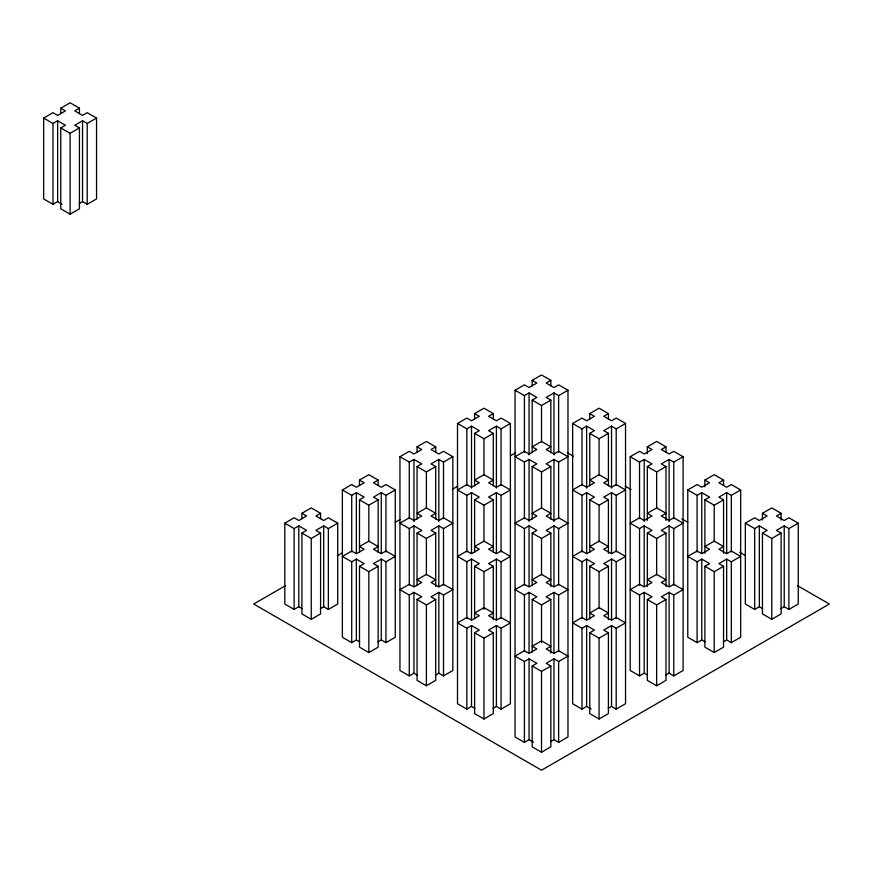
<?xml version="1.0" encoding="UTF-8"?>
<svg xmlns="http://www.w3.org/2000/svg" width="873" height="873" viewBox="0 0 873 873"><rect width="100%" height="100%" fill="white"/><g stroke="black" fill="none" stroke-linecap="round" stroke-linejoin="round"><path stroke-width="1.31" d="M62.103 204.173L57.651 201.608L52.98 204.304L43.65 198.913L43.65 118.062L52.98 112.682L57.651 115.378L65.431 110.882L60.761 108.187L60.761 113.577M60.761 108.187L70.102 102.796L79.432 108.187L79.432 113.577M43.65 118.062L52.98 123.453L57.651 120.758L65.431 125.254L60.761 127.949L60.761 208.789L70.102 214.18L79.432 208.789L79.432 127.949L74.762 125.254L82.542 120.758L87.213 123.453L96.554 118.062L96.554 198.913L87.213 204.304L82.542 201.608L79.214 203.529M79.432 108.187L74.762 110.882L82.542 115.378L87.213 112.682L96.554 118.062M60.761 127.949L70.102 133.34L79.432 127.949M302.145 608.645L298.806 606.724L294.136 609.419L284.805 604.029L284.805 523.178L294.136 517.787L298.806 520.483L306.587 515.998L301.916 513.302L301.916 518.693M301.916 513.302L311.257 507.911L320.587 513.302L320.587 518.693M359.709 641.884L356.37 639.953L351.71 642.648L342.369 637.257L342.369 489.949L351.71 484.559L356.37 487.254L364.15 482.758L359.49 480.063L359.49 485.453M359.49 480.063L368.821 474.672L378.151 480.063L378.151 485.453M417.272 675.113L413.944 673.192L409.273 675.888L399.943 670.497L399.943 456.71L409.273 451.319L413.944 454.015L421.724 449.53L417.054 446.834L417.054 452.214M417.054 446.834L426.384 441.443L435.725 446.834L435.725 452.214M474.836 708.352L471.507 706.432L466.837 709.127L457.507 703.736L457.507 423.47L466.837 418.08L471.507 420.775L479.288 416.29L474.617 413.595L474.617 418.985M474.617 413.595L483.958 408.204L493.289 413.595L493.289 418.985M533.523 742.225L529.071 739.66L524.4 742.356L515.07 736.965L515.07 390.242L524.4 384.851L529.071 387.547L536.851 383.051L532.181 380.355L532.181 385.746M532.181 380.355L541.522 374.964L550.852 380.355L550.852 385.746M284.805 523.178L294.136 528.569L298.806 525.873L306.587 530.369L301.916 533.065L301.916 613.905L311.257 619.295L320.587 613.905L320.587 533.065L315.917 530.369L323.697 525.873L328.368 528.569L337.709 523.178L337.709 604.029L328.368 609.419L323.697 606.724L320.369 608.645M320.587 513.302L315.917 515.998L323.697 520.483L328.368 517.787L337.709 523.178M342.369 489.949L351.71 495.34L356.37 492.645L364.15 497.13L359.49 499.825L359.49 552.38M378.151 480.063L373.491 482.758L381.272 487.254L385.931 484.559L395.273 489.949L395.273 637.257L385.931 642.648L381.272 639.953L377.933 641.884M399.943 456.71L409.273 462.101L413.944 459.405L421.724 463.901L417.054 466.586L417.054 519.14M435.725 446.834L431.055 449.53L438.835 454.015L443.506 451.319L452.836 456.71L452.836 670.497L443.506 675.888L438.835 673.192L435.496 675.113M457.507 423.47L466.837 428.861L471.507 426.166L479.288 430.662L474.617 433.357L474.617 485.901M493.289 413.595L488.618 416.29L496.399 420.775L501.069 418.08L510.399 423.47L510.399 703.736L501.069 709.127L496.399 706.432L493.07 708.352M515.07 390.242L524.4 395.633L529.071 392.937L536.851 397.422L532.181 400.118L532.181 452.672M550.852 380.355L546.182 383.051L553.962 387.547L558.633 384.851L567.974 390.242L567.974 736.965L558.633 742.356L553.962 739.66L550.634 741.592M395.273 489.949L385.931 495.34L381.272 492.645L373.491 497.13L378.151 499.825L378.151 552.38M452.836 456.71L443.506 462.101L438.835 459.405L431.055 463.901L435.725 466.586L435.725 519.14M510.399 423.47L501.069 428.861L496.399 426.166L488.618 430.662L493.289 433.357L493.289 485.901M567.974 390.242L558.633 395.633L553.962 392.937L546.182 397.422L550.852 400.118L550.852 452.672M301.916 533.065L311.257 538.455L320.587 533.065M359.49 499.825L368.821 505.216L378.151 499.825M417.054 466.586L426.384 471.977L435.725 466.586M474.617 433.357L483.958 438.748L493.289 433.357M532.181 400.118L541.522 405.509L550.852 400.118M285.536 585.641L253.694 604.029L541.522 770.204L829.35 604.029L797.496 585.641M337.447 555.675L342.161 552.947M395.24 522.294L399.965 519.577M453.043 488.924L457.768 486.206M510.847 455.553L515.572 452.836M591.086 708.996L586.634 706.432L581.975 709.127L572.633 703.736L572.633 423.47L581.975 418.08L586.634 420.775L594.415 416.29L589.755 413.595L589.755 418.985M589.755 413.595L599.085 408.204L608.416 413.595L608.416 418.985M351.71 561.808L356.37 559.113L364.15 563.598L359.49 566.293L359.49 647.144L368.821 652.535L378.151 647.144L378.151 566.293L373.491 563.598L381.272 559.113L385.931 561.808L395.273 556.417L385.931 551.027L381.272 553.722L373.491 549.226L378.151 546.531L368.821 541.151L359.49 546.531L364.15 549.226L356.37 553.722L351.71 551.027L342.369 556.417L351.71 561.808L351.71 642.648M435.725 586.503L435.725 533.065L431.055 530.369L438.835 525.873L443.506 528.569L452.836 523.178L443.506 517.787L438.835 520.483L431.055 515.998L435.725 513.302L426.384 507.911L417.054 513.302L421.724 515.998L413.944 520.483L409.273 517.787L399.943 523.178L409.273 528.569L413.944 525.873L421.724 530.369L417.054 533.065L417.054 585.608M493.289 552.38L493.289 499.825L488.618 497.13L496.399 492.645L501.069 495.34L510.399 489.949L501.069 484.559L496.399 487.254L488.618 482.758L493.289 480.063L483.958 474.672L474.617 480.063L479.288 482.758L471.507 487.254L466.837 484.559L457.507 489.949L466.837 495.34L471.507 492.645L479.288 497.13L474.617 499.825L474.617 552.38M550.852 519.14L550.852 466.586L546.182 463.901L553.962 459.405L558.633 462.101L567.974 456.71L558.633 451.319L553.962 454.015L546.182 449.53L550.852 446.834L541.522 441.443L532.181 446.834L536.851 449.53L529.071 454.015L524.4 451.319L515.07 456.71L524.4 462.101L529.071 459.405L536.851 463.901L532.181 466.586L532.181 519.14M572.633 423.47L581.975 428.861L586.634 426.166L594.415 430.662L589.755 433.357L589.755 485.901M608.416 413.595L603.756 416.29L611.537 420.775L616.196 418.08L625.537 423.47L625.537 703.736L616.196 709.127L611.537 706.432L608.197 708.352M625.537 423.47L616.196 428.861L611.537 426.166L603.756 430.662L608.416 433.357L608.416 485.901M359.49 566.293L368.821 571.684L378.151 566.293M417.054 533.065L426.384 538.455L435.725 533.065M474.617 499.825L483.958 505.216L493.289 499.825M532.181 466.586L541.522 471.977L550.852 466.586M589.755 433.357L599.085 438.748L608.416 433.357M647.537 675.113L644.209 673.192L639.538 675.888L630.197 670.497L630.197 456.71L639.538 451.319L644.209 454.015L651.989 449.53L647.319 446.834L647.319 453.567M647.319 446.834L656.649 441.443L665.99 446.834L665.99 452.214M409.273 595.037L413.944 592.352L421.724 596.837L417.054 599.533L417.054 680.373L426.384 685.763L435.725 680.373L435.725 599.533L431.055 596.837L438.835 592.352L443.506 595.037L452.836 589.657L443.506 584.266L438.835 586.962L431.055 582.466L435.725 579.77L426.384 574.379L417.054 579.77L421.724 582.466L413.944 586.962L409.273 584.266L399.943 589.657L409.273 595.037L409.273 675.888M493.289 619.743L493.289 566.293L488.618 563.598L496.399 559.113L501.069 561.808L510.399 556.417L501.069 551.027L496.399 553.722L488.618 549.226L493.289 546.531L483.958 541.151L474.617 546.531L479.288 549.226L471.507 553.722L466.837 551.027L457.507 556.417L466.837 561.808L471.507 559.113L479.288 563.598L474.617 566.293L474.617 618.848M550.852 586.503L550.852 533.065L546.182 530.369L553.962 525.873L558.633 528.569L567.974 523.178L558.633 517.787L553.962 520.483L546.182 515.998L550.852 513.302L541.522 507.911L532.181 513.302L536.851 515.998L529.071 520.483L524.4 517.787L515.07 523.178L524.4 528.569L529.071 525.873L536.851 530.369L532.181 533.065L532.181 585.608M608.416 553.275L608.416 499.825L603.756 497.13L611.537 492.645L616.196 495.34L625.537 489.949L616.196 484.559L611.537 487.254L603.756 482.758L608.416 480.063L599.085 474.672L589.755 480.063L594.415 482.758L586.634 487.254L581.975 484.559L572.633 489.949L581.975 495.34L586.634 492.645L594.415 497.13L589.755 499.825L589.755 552.38M630.197 456.71L639.538 462.101L644.209 459.405L651.989 463.901L647.319 466.586L647.319 520.483M665.99 446.834L661.319 449.53L669.1 454.015L673.77 451.319L683.101 456.71L683.101 670.497L673.77 675.888L669.1 673.192L665.761 675.113M683.101 456.71L673.77 462.101L669.1 459.405L661.319 463.901L665.99 466.586L665.99 520.483M417.054 599.533L426.384 604.924L435.725 599.533M474.617 566.293L483.958 571.684L493.289 566.293M532.181 533.065L541.522 538.455L550.852 533.065M589.755 499.825L599.085 505.216L608.416 499.825M647.319 466.586L656.649 471.977L665.99 466.586M705.1 641.884L701.772 639.953L697.101 642.648L687.771 637.257L687.771 489.949L697.101 484.559L701.772 487.254L709.553 482.758L704.882 480.063L704.882 486.807M704.882 480.063L714.223 474.672L723.553 480.063L723.553 485.453M466.837 628.276L471.507 625.581L479.288 630.077L474.617 632.772L474.617 713.612L483.958 719.003L493.289 713.612L493.289 632.772L488.618 630.077L496.399 625.581L501.069 628.276L510.399 622.885L501.069 617.495L496.399 620.19L488.618 615.705L493.289 613.01L483.958 607.619L474.617 613.01L479.288 615.705L471.507 620.19L466.837 617.495L457.507 622.885L466.837 628.276L466.837 709.127M550.852 652.982L550.852 599.533L546.182 596.837L553.962 592.352L558.633 595.037L567.974 589.657L558.633 584.266L553.962 586.962L546.182 582.466L550.852 579.77L541.522 574.379L532.181 579.77L536.851 582.466L529.071 586.962L524.4 584.266L515.07 589.657L524.4 595.037L529.071 592.352L536.851 596.837L532.181 599.533L532.181 652.076M608.416 619.743L608.416 566.293L603.756 563.598L611.537 559.113L616.196 561.808L625.537 556.417L616.196 551.027L611.537 553.722L603.756 549.226L608.416 546.531L599.085 541.151L589.755 546.531L594.415 549.226L586.634 553.722L581.975 551.027L572.633 556.417L581.975 561.808L586.634 559.113L594.415 563.598L589.755 566.293L589.755 618.848M665.99 586.503L665.99 533.065L661.319 530.369L669.1 525.873L673.77 528.569L683.101 523.178L673.77 517.787L669.1 520.483L661.319 515.998L665.99 513.302L656.649 507.911L647.319 513.302L651.989 515.998L644.209 520.483L639.538 517.787L630.197 523.178L639.538 528.569L644.209 525.873L651.989 530.369L647.319 533.065L647.319 586.503M687.771 489.949L697.101 495.34L701.772 492.645L709.553 497.13L704.882 499.825L704.882 553.275M723.553 480.063L718.883 482.758L726.663 487.254L731.334 484.559L740.664 489.949L740.664 637.257L731.334 642.648L726.663 639.953L723.335 641.884M740.664 489.949L731.334 495.34L726.663 492.645L718.883 497.13L723.553 499.825L723.553 553.275M474.617 632.772L483.958 638.163L493.289 632.772M532.181 599.533L541.522 604.924L550.852 599.533M589.755 566.293L599.085 571.684L608.416 566.293M647.319 533.065L656.649 538.455L665.99 533.065M704.882 499.825L714.223 505.216L723.553 499.825M762.675 608.645L759.335 606.724L754.665 609.419L745.335 604.029L745.335 523.178L754.665 517.787L759.335 520.483L767.116 515.998L762.445 513.302L762.445 520.035M762.445 513.302L771.787 507.911L781.117 513.302L781.117 520.035M524.4 661.516L529.071 658.82L536.851 663.305L532.181 666.001L532.181 746.851L541.522 752.242L550.852 746.851L550.852 666.001L546.182 663.305L553.962 658.82L558.633 661.516L567.974 656.125L558.633 650.734L553.962 653.43L546.182 648.934L550.852 646.238L541.522 640.847L532.181 646.238L536.851 648.934L529.071 653.43L524.4 650.734L515.07 656.125L524.4 661.516L524.4 742.356M581.975 628.276L586.634 625.581L594.415 630.077L589.755 632.772L589.755 713.612L599.085 719.003L608.416 713.612L608.416 632.772L603.756 630.077L611.537 625.581L616.196 628.276L625.537 622.885L616.196 617.495L611.537 620.19L603.756 615.705L608.416 613.01L599.085 607.619L589.755 613.01L594.415 615.705L586.634 620.19L581.975 617.495L572.633 622.885L581.975 628.276L581.975 709.127M639.538 595.037L644.209 592.352L651.989 596.837L647.319 599.533L647.319 680.373L656.649 685.763L665.99 680.373L665.99 599.533L661.319 596.837L669.1 592.352L673.77 595.037L683.101 589.657L673.77 584.266L669.1 586.962L661.319 582.466L665.99 579.77L656.649 574.379L647.319 579.77L651.989 582.466L644.209 586.962L639.538 584.266L630.197 589.657L639.538 595.037L639.538 675.888M697.101 561.808L701.772 559.113L709.553 563.598L704.882 566.293L704.882 647.144L714.223 652.535L723.553 647.144L723.553 566.293L718.883 563.598L726.663 559.113L731.334 561.808L740.664 556.417L731.334 551.027L726.663 553.722L718.883 549.226L723.553 546.531L714.223 541.151L704.882 546.531L709.553 549.226L701.772 553.722L697.101 551.027L687.771 556.417L697.101 561.808L697.101 642.648M745.335 523.178L754.665 528.569L759.335 525.873L767.116 530.369L762.445 533.065L762.445 613.905L771.787 619.295L781.117 613.905L781.117 533.065L776.446 530.369L784.227 525.873L788.897 528.569L798.238 523.178L798.238 604.029L788.897 609.419L784.227 606.724L780.899 608.645M781.117 513.302L776.446 515.998L784.227 520.483L788.897 517.787L798.238 523.178M532.181 666.001L541.522 671.392L550.852 666.001M589.755 632.772L599.085 638.163L608.416 632.772M647.319 599.533L656.649 604.924L665.99 599.533M704.882 566.293L714.223 571.684L723.553 566.293M762.445 533.065L771.787 538.455L781.117 533.065M567.472 452.836L573.365 456.241M625.275 486.206L631.168 489.611M681.9 518.889L687.793 522.294M739.693 552.271L745.597 555.675M788.897 528.569L788.897 609.419M784.227 525.873L784.227 606.724M771.787 538.455L771.787 619.295M759.335 525.873L759.335 606.724M754.665 528.569L754.665 609.419M731.334 495.34L731.334 551.922M731.334 561.808L731.334 642.648M726.663 492.645L726.663 553.275M726.663 559.113L726.663 639.953M714.223 505.216L714.223 541.598M714.223 571.684L714.223 652.535M701.772 492.645L701.772 553.275M701.772 559.113L701.772 639.953M697.101 495.34L697.101 551.922M673.77 462.101L673.77 518.693M673.77 528.569L673.77 585.161M673.77 595.037L673.77 675.888M669.1 459.405L669.1 521.388M669.1 525.873L669.1 586.514M669.1 592.352L669.1 673.192M656.649 471.977L656.649 508.359M656.649 538.455L656.649 574.827M656.649 604.924L656.649 685.763M644.209 459.405L644.209 521.388M644.209 525.873L644.209 586.514M644.209 592.352L644.209 673.192M639.538 462.101L639.538 518.693M639.538 528.569L639.538 585.161M616.196 428.861L616.196 485.453M616.196 495.34L616.196 551.922M616.196 561.808L616.196 618.4M616.196 628.276L616.196 709.127M611.537 426.166L611.537 488.149M611.537 492.645L611.537 553.275M611.537 559.113L611.537 619.743M611.537 625.581L611.537 706.432M599.085 438.748L599.085 475.13M599.085 505.216L599.085 541.598M599.085 571.684L599.085 608.066M599.085 638.163L599.085 719.003M586.634 426.166L586.634 488.149M586.634 492.645L586.634 553.275M586.634 559.113L586.634 619.743M586.634 625.581L586.634 706.432M581.975 428.861L581.975 485.453M581.975 495.34L581.975 551.922M581.975 561.808L581.975 618.4M558.633 395.633L558.633 452.225M558.633 462.101L558.633 518.693M558.633 528.569L558.633 585.161M558.633 595.037L558.633 651.629M558.633 661.516L558.633 742.356M553.962 392.937L553.962 454.909M553.962 459.405L553.962 521.388M553.962 525.873L553.962 586.514M553.962 592.352L553.962 652.982M553.962 658.82L553.962 739.66M541.522 405.509L541.522 441.891M541.522 471.977L541.522 508.359M541.522 538.455L541.522 574.827M541.522 604.924L541.522 642.648M541.522 671.392L541.522 752.242M529.071 392.937L529.071 454.909M529.071 459.405L529.071 521.388M529.071 525.873L529.071 586.514M529.071 592.352L529.071 652.982M529.071 658.82L529.071 739.66M524.4 395.633L524.4 452.225M524.4 462.101L524.4 518.693M524.4 528.569L524.4 585.161M524.4 595.037L524.4 651.629M501.069 428.861L501.069 485.453M501.069 495.34L501.069 551.922M501.069 561.808L501.069 618.4M501.069 628.276L501.069 709.127M496.399 426.166L496.399 488.149M496.399 492.645L496.399 553.275M496.399 559.113L496.399 619.743M496.399 625.581L496.399 706.432M483.958 438.748L483.958 475.13M483.958 505.216L483.958 541.598M483.958 571.684L483.958 609.419M483.958 638.163L483.958 719.003M471.507 426.166L471.507 488.149M471.507 492.645L471.507 553.275M471.507 559.113L471.507 619.743M471.507 625.581L471.507 706.432M466.837 428.861L466.837 485.453M466.837 495.34L466.837 551.922M466.837 561.808L466.837 618.4M443.506 462.101L443.506 518.693M443.506 528.569L443.506 585.161M443.506 595.037L443.506 675.888M438.835 459.405L438.835 521.388M438.835 525.873L438.835 586.514M438.835 592.352L438.835 673.192M426.384 471.977L426.384 508.359M426.384 538.455L426.384 574.827M426.384 604.924L426.384 685.763M413.944 459.405L413.944 521.388M413.944 525.873L413.944 586.514M413.944 592.352L413.944 673.192M409.273 462.101L409.273 518.693M409.273 528.569L409.273 585.161M385.931 495.34L385.931 551.922M385.931 561.808L385.931 642.648M381.272 492.645L381.272 553.275M381.272 559.113L381.272 639.953M368.821 505.216L368.821 541.598M368.821 571.684L368.821 652.535M356.37 492.645L356.37 553.275M356.37 559.113L356.37 639.953M351.71 495.34L351.71 551.922M328.368 528.569L328.368 609.419M323.697 525.873L323.697 606.724M311.257 538.455L311.257 619.295M298.806 525.873L298.806 606.724M294.136 528.569L294.136 609.419M87.213 123.453L87.213 204.304M82.542 120.758L82.542 201.608M70.102 133.34L70.102 214.18M57.651 120.758L57.651 201.608M52.98 123.453L52.98 204.304"/></g></svg>
